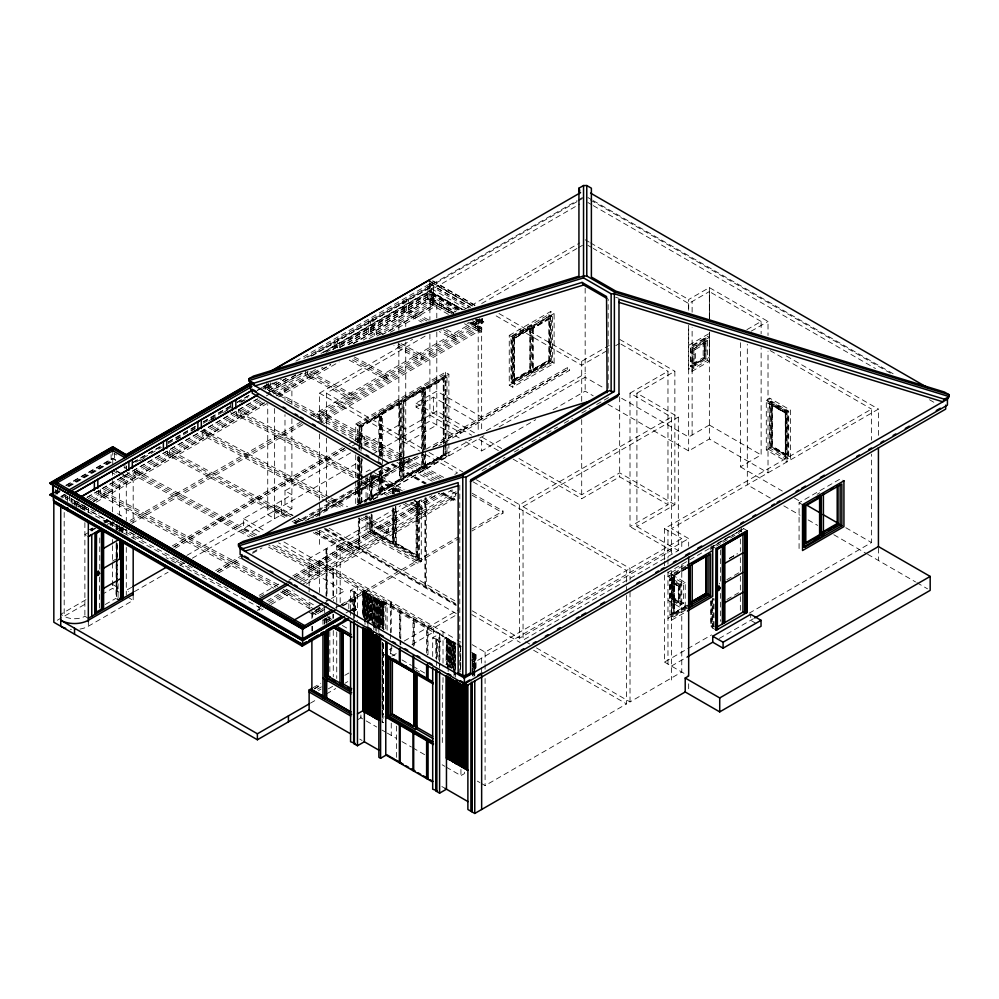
<?xml version="1.0" encoding="UTF-8"?>
<svg xmlns="http://www.w3.org/2000/svg" width="999" height="999" viewBox="0 0 999 999"><rect width="100%" height="100%" fill="white"/><g stroke="black" fill="none" stroke-linecap="round" stroke-linejoin="round"><path stroke-width="0.75" stroke-dasharray="5 3.75" d="M88.337 511.688L88.337 508.703M99.575 576.972L99.575 608.016M99.763 569.23L99.763 534.989M116.146 563.723L116.146 596.44L116.458 582.417M116.458 580.881L116.458 562.462M116.458 560.926L116.458 542.494M116.458 530.219L116.458 524.075L116.384 530.144M116.696 583.628L116.458 596.241M116.696 577.447L116.696 563.548M116.696 562L116.696 543.481M116.696 529.582L116.696 524.95M116.571 583.478L116.571 595.841L117.183 580.132M117.183 578.608L117.183 560.214M117.183 558.678L117.183 543.356M117.183 529.57L117.183 524.975M118.069 597.564L118.069 582.305M118.069 528.871L118.069 525.824M119.38 484.802L119.38 514.672L122.827 516.695L117.457 513.548M119.793 531.393L119.793 525.287M121.054 531.331L121.054 526.723M121.503 532.355L121.503 527.722M122.402 532.579L122.402 527.984M309.128 608.778L309.128 599.637M309.128 592.02L309.128 587.449M309.128 585.926L309.128 558.503L326.036 548.751L327.073 548.938L327.073 596.166M357.592 502.772L357.592 479.782M357.592 478.246L357.592 456.793M357.592 442.994L357.592 424.6L443.556 374.962L447.003 376.96L447.003 445.941M359.141 503.671L359.141 479.145M359.141 477.609L359.141 457.679M359.141 450.025L359.141 445.417M359.141 443.893L359.141 425.499L445.104 375.861L445.104 455.569L364.285 502.235M360.002 505.706L360.002 482.704M360.002 476.573L360.002 458.179M360.002 447.452L360.002 425.986L382.43 413.049L382.43 457.492M360.901 714.947L360.901 717.869L364.86 720.154M361.039 503.234L361.039 477.172M361.014 475.974L361.039 458.778M361.039 451.111L361.014 446.328M361.039 444.98L361.014 426.049L379.695 415.259L380.557 415.759L361.875 426.548L361.014 426.049M380.557 470.354L380.557 492.195L361.875 502.984L361.875 481.143M361.875 479.582L361.875 457.742M361.875 448.389L361.875 426.548M364.348 616.92L364.348 590.384L357.467 594.355L354.37 592.569L355.232 592.07L355.232 613.91M379.695 471.416L379.695 493.331L378.833 492.832L378.833 471.378M378.833 460.651L378.833 413.124L423.688 387.225L424.55 387.724L424.55 453.321M379.695 455.819L379.695 413.623L378.833 413.124M380.132 470.104L380.132 491.945L361.438 502.747L361.438 480.894M380.132 456.068L380.132 415.509M380.557 456.318L380.706 413.686L399.388 402.897L400.262 403.384L400.262 456.431M381.568 468.781L381.568 492.257L382.43 492.757L382.43 469.755M381.568 456.306L381.568 412.55L382.43 413.049M382.292 715.084L382.292 642.669L382.205 721.815M382.292 627.434L382.292 601.535L383.329 600.948L439.91 633.616L439.91 665.596M382.43 463.623L382.43 459.028M387.125 630.219L387.125 604.333M391.258 646.116L391.258 653.733L390.484 654.183L390.484 646.565M391.258 632.404L391.258 601.935M399.375 637.3L399.375 611.4L400.062 611.001L400.062 638.423M400.262 457.992L400.262 479.832L399.388 479.333L399.388 462.175M399.388 460.614L399.388 402.897M400.062 644.517L400.062 639.947M400.749 644.917L400.749 640.347M400.749 638.823L400.749 611.4L400.062 611.8L412.999 619.268L413.686 618.868L413.686 646.291M401.261 458.429L401.261 479.895L402.122 480.394L402.122 460.464M401.261 456.893L401.261 400.174L402.122 400.674L402.122 458.928M403.134 477.172L421.815 466.383L422.677 466.883L403.996 477.672L403.134 477.172L403.134 456.893M403.134 455.332L403.134 400.736L421.815 389.947L422.677 390.447L403.996 401.236L403.134 400.736M403.996 477.672L403.996 457.392M403.996 455.831L403.996 401.236M412.999 645.167L412.999 619.268M414.373 645.167L414.373 619.268L413.686 619.667L426.623 627.135L427.31 626.735L427.31 654.957M421.815 466.383L421.815 389.947M423.551 469.018L445.966 456.068L445.966 376.361L423.551 389.31L422.677 388.811L422.677 468.519L423.551 469.018L423.551 455.219M423.551 449.088L423.551 389.31M378.833 492.832L423.688 466.945L423.688 454.682M423.688 453.146L423.688 387.225M424.55 454.882L424.55 467.445L423.688 466.945M444.105 444.592L444.105 455.519L443.244 455.02L424.55 465.809L425.412 466.308L425.412 450.699M425.412 449.138L425.412 389.86L444.105 379.071L444.105 443.032M426.623 653.034L426.623 627.135M428.009 654.557L428.009 627.135L427.31 627.534L450.749 640.671L450.749 667.057M438.873 660.102L438.873 634.203M443.244 455.02L443.244 448.776M443.244 442.532L443.244 378.571L444.105 379.071M447.003 447.465L447.003 456.668L443.556 454.67L443.556 445.479M443.556 443.943L443.556 374.962M443.668 449.026L443.668 455.269L424.987 466.058L424.987 455.132M443.668 442.782L443.668 378.821M474.762 672.752L474.762 654.133L472.465 655.456M608.154 388.311L608.154 299.138M709.365 332.804L709.365 361.301L692.12 371.253L688.661 369.268L688.661 325.512M688.661 310.239L688.661 299.538L709.365 287.587L768.019 321.453L768.019 335.502M692.12 371.253L692.12 327.497M692.12 312.225L692.12 301.536M709.365 319.068L709.365 291.571L688.661 303.534L593.219 248.426M709.365 318.132L709.365 287.587M714.397 626.997L713.149 626.286L711.213 626.947L711.176 600.886M712.737 628.271L712.662 598.813M713.149 626.286L713.149 598.264M713.149 549.999L713.174 546.903M740.359 531.218L741.57 531.93M740.646 530.469L712.762 546.653L712.662 549.662L712.737 546.59L743.78 528.671M716.158 630.244L711.213 626.947M55.295 491.408L57.967 489.872M65.984 485.239L112.75 458.241L116.458 460.389M55.295 491.808L57.967 490.272M65.984 485.639L112.75 458.641L116.458 460.789M55.382 492.957L59.378 490.646M67.383 486.026L112.75 459.84M56.094 493.331L60.14 490.996M68.232 486.326L112.75 460.626M55.669 494.293L59.678 491.983M69.006 486.588L112.999 461.188M61.488 496.203L64.186 494.642M60.839 496.69L64.81 494.393M295.904 361.163L432.242 282.455L429.932 283.828M61.001 497.19L65.01 494.88M61.838 498.101L66.533 495.392M303.821 358.391L577.06 200.637M578.409 199.862L582.454 197.515M307.48 357.28L577.072 201.623M578.421 200.849L582.467 198.514M65.21 498.139L67.857 496.615M311.076 356.193L429.732 287.687L427.997 286.701M312.1 355.806L432.242 286.476L432.205 282.43L472.627 305.806M451.998 313.611L431.456 302.635L431.456 288.686L433.354 287.587L468.968 308.154M66.046 499.65L70.03 497.352M257.605 390.047L261.651 387.724M262.999 386.938L269.742 383.054M320.954 353.471L579.77 204.058M133.104 462.212L161.451 445.841M168.207 441.945L196.541 425.586M203.297 421.69L230.282 406.106M237.038 402.21L250.524 394.418M257.28 390.522L261.326 388.186M262.675 387.4L269.43 383.504M323.414 352.335L430.032 290.784L462.287 309.403M133.104 462.612L161.451 446.241M168.207 442.345L196.541 425.986M203.297 422.09L231.631 405.719M237.038 402.609L250.524 394.817M264.023 387.025L270.779 383.129M324.762 351.96L430.032 291.184L462.287 309.802M135.814 462.237L161.451 447.44M168.207 443.544L196.541 427.172M203.297 423.276L231.631 406.918M239.735 402.247L247.827 397.565M261.326 389.772L274.825 381.98M326.111 352.372L430.032 292.37L460.926 310.202M139.86 460.701L145.255 457.579M176.299 439.66L181.693 436.551M191.146 431.093L195.192 428.758M208.691 420.966L214.086 417.844M223.539 412.387L231.631 407.717M241.084 402.26L246.478 399.138M265.372 388.236L276.174 382.005M332.854 349.275L430.032 293.169L460.714 310.889M211.288 419.78L216.683 416.67M265.272 388.623L281.456 379.27M332.742 349.662L429.895 293.569L460.427 311.188M267.158 389.323L286.039 378.421M339.972 347.277L433.004 293.569L463.311 309.765M74.525 505.219L74.7 500.636L71.453 498.763L74.525 500.536L74.351 505.044M267.27 389.385L286.214 378.521M340.085 347.34L433.179 293.669L433.179 305.619L384.64 333.641M77.16 501.136L74.463 502.697L74.525 504.72L78.621 506.905A14.623 8.442 0 0 0 83.504 505.419M268.619 390.597L296.928 374.25M348.164 344.667L433.116 295.629L460.551 310.277M73.027 503.596L77.073 501.261M268.731 390.597L297.078 374.238M348.364 344.63L429.895 297.552L455.107 312.113M78.884 502.06L76.186 503.608L76.249 505.644M86.975 497.39L257.28 398.888M266.721 393.431L301.81 373.176M353.109 343.556L434.84 296.541L434.902 298.576L363.211 340.035M74.525 504.72L79.158 502.035M87.25 497.365L257.892 398.851M269.28 392.282L302.385 373.164M353.621 343.581L433.179 297.652L457.842 310.826M75.724 506.018L81.119 502.897M88.387 498.638L260.639 399.263M266.358 395.879L308.154 371.753M78.571 506.368L82.03 504.37M89.947 499.8L261.938 400.499M273.326 393.931L317.994 368.144M369.056 338.661L433.179 301.636L453.721 312.612M80.295 507.367L84.341 505.032M92.432 500.362L262.312 402.272M275.799 394.493L322.989 367.245M376.923 336.101L434.902 302.635L434.902 306.618M81.094 508.491L85.14 506.156M93.232 501.486L264.46 402.622M276.598 395.616L330.532 364.485M381.768 334.902L433.004 305.319L433.004 293.569L429.895 291.77L463.149 309.865M82.617 508.016L85.315 506.456M93.394 501.785L264.635 402.922M276.773 395.916L330.706 364.785M82.992 509.79L87.038 507.455M96.241 502.135L267.707 403.146M278.496 396.915L339.173 361.888M390.409 332.305L436.8 305.519L436.8 317.932M319.493 419.243L319.493 393.169L412.537 339.448M463.786 309.852L579.77 242.894M89.835 529.482L92.457 527.971M104.283 521.141L106.918 519.617M326.398 424.2L326.398 393.169L425.811 335.764M481.655 303.534L577.097 248.426M578.433 247.652L582.467 245.317M92.944 528.234L90.135 529.72M103.721 522.015L107.755 519.68M95.192 528.096L90.934 530.294M104.595 522.664L109.977 519.567M95.529 528.483L84.878 534.59L88.324 536.588M104.683 523.201L110.177 519.992M107.18 524.463L111.189 522.152M109.69 524.25L113.636 521.977M110.29 524.25L113.074 522.739M110.752 524.662L113.436 523.114M110.589 525.087L113.624 523.151M110.677 525.137L114.61 522.864M111.301 525.112L113.986 523.563M130.095 520.429L299.987 422.34M310.776 416.108L478.409 319.318M130.469 522.127L301.398 423.588M313.536 416.583L479.757 320.542M123.801 528.046L121.104 529.595L121.041 527.572M131.893 523.376L303.122 424.513M315.259 417.507L479.757 322.527L479.695 320.504L477.972 319.58L478.034 321.616M477.035 319.505L482.405 322.615L483.791 322.215L481.655 323.451L476.348 320.379M478.196 325.437L317.769 418.119L319.493 419.118L479.757 326.511L478.034 325.599M317.769 422.102L478.034 329.583L479.757 330.569L320.841 422.327M482.067 318.731L481.655 329.42L469.705 322.527M464.547 323.738L479.757 332.517L481.655 331.418L467.057 322.989M112.525 561.063L116.721 558.653M355.719 440.996L355.719 424.038L445.429 372.252L448.876 374.238L448.876 442.045M509.253 335.402L550.661 311.501L554.108 313.486L554.108 363.286L512.699 387.187L509.253 385.202L509.253 335.402L514.435 338.386L552.385 316.471L552.385 362.287L514.435 384.203L510.976 382.217L510.976 336.401L548.926 314.485L552.385 316.471M531.505 325.337L511.675 336.8L511.675 382.605L531.505 371.153L532.367 371.653L532.367 325.836L531.505 325.337L531.505 373.151L530.644 372.652L530.644 326.835L531.505 327.335L551.348 315.884L551.348 361.7L531.505 373.151M355.719 424.038L359.165 426.036L448.876 374.238M554.108 313.486L512.699 337.387L512.699 387.187M514.26 380.119L514.26 338.286L530.644 328.821L529.782 328.334L513.399 337.787L513.399 379.62L514.26 380.119L530.644 370.654L529.782 370.154L513.399 379.62M400.262 403.384L381.568 414.173L380.706 413.686M443.244 378.571L424.55 389.36L425.412 389.86M447.003 376.96L361.039 426.585L357.592 424.6M549.625 318.868L548.763 318.369L532.367 327.834L533.229 328.334L549.625 318.868L549.625 360.701L533.229 370.154L532.367 369.667L548.763 360.202L554.108 363.286M460.951 429.021L460.951 433.004L416.096 407.117L416.096 403.121L436.8 391.171L481.655 417.07M172.265 545.941L342.32 447.764M349.063 443.868L353.109 441.521M354.458 440.746L362.562 436.076L364.285 436.988L364.348 439.023L357.605 442.919M173.988 546.853L344.043 448.676M356.181 441.67L364.285 436.988M416.096 407.117L433.354 397.152L478.196 423.052M173.676 547.19L345.08 448.226M355.869 441.995L362.625 438.099L362.562 436.076M85.951 599.712L60.739 614.273L64.186 616.258A14.623 8.442 0 0 0 84.878 616.271L88.324 618.256M175.399 548.101L345.454 449.925M352.197 446.029L356.243 443.693M57.293 620.242L86.476 603.396M101.711 594.605L112.487 588.386L118.956 592.12M350.624 452.884L284.99 490.771L291.895 494.755L274.638 504.72L293.107 515.384M364.023 445.142L398.851 425.037L405.744 429.021L436.8 411.101L475.062 433.179M291.895 418.668L291.895 508.703L250.487 532.604L243.594 528.621L243.594 518.656L267.744 504.72L289.148 517.082M131.681 587.262L126.286 590.372L128.584 591.695M176.174 561.563L178.871 560.014M186.963 555.344L243.594 522.639L262.425 533.528M105.232 604.507L116.009 598.301M134.365 591.683L168.082 572.215M180.22 565.209L184.266 562.874M192.345 558.204L362.687 459.865M372.053 454.445L429.895 421.054L459.228 437.987M79.97 629.07A19.505 11.264 0 0 0 88.324 626.223L133.179 600.337L133.179 594.355M510.976 382.217L548.926 360.302L548.926 314.485M509.253 385.202L550.661 361.301L550.661 311.501M366.071 471.853L369.518 469.855L404.021 489.772M371.241 476.835L372.103 476.336L393.668 488.786L392.807 489.285L392.807 493.893M294.081 523.376L388.499 468.856L388.499 464.373M295.804 523.376L390.222 468.856L390.222 472.839L311.988 518.006M215.697 570.641L242.67 555.069M301.985 520.816L409.852 458.541M426.036 449.2L567.607 367.47L569.33 368.394L569.393 370.417L438.611 445.929M217.42 571.565L240.347 558.329M305.057 520.966L418.319 455.569M433.154 447.015L569.33 368.394M217.108 571.89L240.035 558.653M307.442 519.73L418.007 455.906M432.842 447.34L567.669 369.493L569.393 370.417M499.001 313.536L581.705 361.301L603.958 348.451M605.269 347.689L609.19 345.429M252.647 552.272L258.042 549.163M218.831 572.814L240.409 560.352M252.547 553.346L261.975 547.902M315.909 516.758L423.776 454.483M606.58 350.924L581.705 365.284L494.33 314.835M615.734 345.629L619.667 343.369M399.388 479.333L380.706 490.122L381.568 490.621L400.262 479.832M357.592 504.308L443.556 454.67M357.055 504.945L445.429 453.921L448.876 455.919L448.876 443.581M446.116 453.921L471.578 439.223M486.326 430.706L585.501 373.451M425.412 466.308L444.105 455.519M369.243 500.374L382.43 492.757M373.127 499.325L447.003 456.668M373.551 499.4L484.34 435.439M499.125 426.898L585.164 377.235L603.983 388.099M394.53 488.286L395.392 487.787L395.392 492.345M465.821 441.795L481.655 450.936L535.739 419.705M553.109 409.677L585.164 391.171L593.219 395.829M326.386 595.766L326.386 548.551L400.724 505.619M454.795 474.4L457.505 472.839L425.349 454.283M336.738 602.422L336.738 546.553L416.396 500.561M319.48 592.482L319.48 560.501L340.184 548.538L340.184 604.407M419.543 500.736L419.543 558.503L416.096 560.489L416.096 502.722L421.278 499.737L421.278 561.488L417.819 563.486L366.071 533.603L372.103 530.119L393.668 542.569L392.807 543.056L392.807 507.717M704.195 338.386L690.384 346.353L690.384 366.271L693.843 368.269L707.642 360.302L707.642 340.384L704.195 338.386L704.195 358.304L690.384 366.271M259.141 595.342L280.707 582.892M292.844 575.886L431.73 495.704M259.515 597.04L264.922 593.918M294.568 576.798L439.011 493.406M288.861 580.244L292.907 577.909M294.255 577.135L439.885 493.056M692.12 435.002L692.12 347.352L709.365 337.387L705.918 335.402L705.918 359.303L705.918 343.369L703.159 341.77L692.806 347.752L692.806 363.686L695.566 365.284L695.566 349.338L688.661 345.354L709.365 333.404L709.365 357.305L688.661 369.268M295.554 578.296L446.99 490.871M482.055 470.629L490.147 465.959M495.541 462.837L504.97 457.392M514.41 451.948L522.502 447.277M531.943 441.82L540.034 437.15M546.778 433.266L557.554 427.035M564.298 423.139L572.39 418.469M581.83 413.024L589.922 408.354M596.665 404.458L608.791 397.452M707.642 340.384L693.843 348.351L693.843 368.269M296.903 579.507L452.097 489.897L456.131 492.032M695.566 349.338L705.918 343.369M299.912 579.757L309.128 574.437L310.851 575.436L310.851 571.453M272.652 545.354L317.769 569.455L319.493 568.456L274.375 544.355M316.72 530.544L352.272 549.537L353.996 548.538L353.996 552.522L352.272 553.521L312.612 532.342M363.524 517.195L386.775 529.62L388.499 528.621L388.499 532.604L386.775 533.603L358.054 518.256M403.496 504.183L421.278 513.686L423.002 512.687L423.002 508.703L421.278 509.69L408.966 503.121M266.833 600.923L288.424 588.461M300.574 581.443L455.781 491.845M358.316 549.038L359.69 548.239L425.586 586.288L424.887 586.688L424.887 497.964M260.839 606.306L259.116 607.305L166.134 557.642M280.532 591.895L283.266 593.356L284.99 592.357L314.635 609.477M268.544 547.14L317.769 573.438L319.493 572.439L268.906 545.417M630.007 393.169L667.969 371.253L667.969 504.72L630.007 526.623L630.007 393.169L671.415 417.07L671.415 556.106M268.556 601.922L290.147 589.46M303.646 581.668L457.505 492.844M261.438 608.029L257.38 610.364L257.38 606.381L259.116 607.38L259.116 611.363L263.162 609.028M269.53 603.359L292.47 590.109M301.923 584.652L455.781 495.829L455.781 489.772M329.483 570.254L332.929 568.269L332.929 598.726M271.253 604.345L294.205 591.108M306.343 584.09L456.156 497.602M636.912 393.169L674.862 371.253L674.862 504.72L636.912 526.635L636.912 393.169L678.321 417.07L678.321 550.536L523.051 640.172L523.051 506.705L678.321 417.07M746.89 329.67L761.126 321.453L761.126 333.866M330.169 570.654L333.616 568.656L333.616 600.649M692.806 363.686L703.159 357.704L709.365 361.301M751.198 331.168L768.019 321.453M394.53 544.055L393.668 544.555L393.668 508.066M396.266 543.056L395.392 543.556L416.958 556.006L417.819 555.506L396.266 543.056L396.253 507.717M327.073 600.736L326.036 600.536M326.161 601.56L330.107 599.288M331.418 598.526L344.58 590.933L309.128 570.454L309.128 574.437M319.605 607.829L311.888 612.287L318.107 615.884M320.105 607.941L312.575 612.287L312.575 618.506M350.537 609.802L350.574 590.372L357.455 586.401L357.467 620.891M326.76 606.093L316.034 612.287L316.034 610.302M350.574 590.372L355.232 592.07M324.5 609.39L319.48 612.287L319.48 607.717M335.676 607.692L339.972 605.219M341.084 604.582L458.491 536.788M471.99 528.995L503.034 511.076L503.034 513.074L471.99 530.993M338.873 606.655L355.007 597.34L356.381 598.139L354.657 596.74L354.657 614.672M364.672 621.653L364.435 592.02L364.086 617.057M348.813 608.803L348.813 601.336L352.26 599.338L353.983 600.337L353.983 611.925M342.432 605.794L458.491 538.786M342.932 605.906L356.381 598.139M366.133 619.392L365.896 592.869L365.547 621.003M353.983 600.337L350.537 602.335L348.813 601.336M476.373 479.757L519.605 504.72L671.415 417.07M367.595 618.693L367.357 593.718L367.008 618.743M322.952 620.267L326.398 618.269M369.056 621.091L368.818 594.555L368.469 621.141M370.517 620.379L370.279 595.404L369.93 620.429M371.978 621.216L371.74 596.241L371.391 621.278M346.016 612.899L350 610.601M351.336 609.84L353.983 608.304L356.381 609.29L355.007 608.503L350.661 611.013M373.439 626.723L373.201 597.09L372.852 623.676M373.102 597.427L373.788 597.027L373.788 623.413M374.9 627.559L374.662 597.926L374.313 626.073M374.563 598.276L375.249 597.877L375.249 624.263M353.696 610.851L356.381 609.29M353.696 611.251L356.381 609.69M376.361 623.751L376.123 598.776L375.774 623.813M376.024 599.113L376.71 598.713L376.71 625.099M377.822 626.148L377.585 599.625L377.235 626.211M377.485 599.962L378.171 599.562L378.171 625.948M379.283 628.546L379.046 600.461L378.696 628.596M378.946 600.799L379.632 600.399L379.632 626.798M380.594 627.197L380.507 601.311L380.157 626.336M380.407 601.648L381.094 601.248L381.094 627.634M382.205 628.683L381.968 602.147L381.618 627.185M381.868 602.484L382.555 602.097L382.555 628.483M378.858 626.198L378.858 605.906L384.041 602.921L384.041 629.457M385.764 628.895L385.764 603.92L380.594 606.905L378.858 605.906M455.532 603.571L426.273 586.688L425.586 587.087L425.586 497.564M425.586 587.874L426.273 587.487M513.149 459.165L581.705 498.738L619.667 476.823L667.969 504.72M709.365 425.037L688.661 436.988L620.104 397.415M766.295 400.137L787 412.088L787 461.888L766.295 449.937L766.295 400.137L769.742 398.151L790.446 410.102L790.446 459.902L769.742 447.952L769.742 398.151M766.295 449.937L771.465 446.953L788.723 456.905L788.723 411.101L771.465 401.136L768.019 403.121L785.276 413.087L790.446 410.102M608.016 404.37L688.661 450.936L709.365 438.986L768.019 472.839L768.019 351.111M772.502 404.52L771.64 405.02L785.439 412.987L785.439 454.82L771.64 446.853L772.502 446.353L786.3 454.32L786.3 412.487L772.502 404.52L772.502 446.353M313.012 687.737L320.779 683.254M314.46 688.486L320.891 684.777M314.335 688.96L321.366 684.902M317.37 689.198L321.403 686.875M382.292 653.334L383.329 652.734M318.544 690.521L321.054 689.073M344.83 675.336L348.888 673.001M389.385 649.612L392.095 648.051M404.245 641.033L458.254 609.865M328.259 688.885L333.279 685.988M283.966 541.97L433.354 628.221L456.156 615.047M310.427 703.171L316.933 699.412M326.386 693.955L335.739 688.561M345.105 683.154L347.777 681.605M391.895 656.131L397.252 653.046M411.95 644.555L433.354 632.205L278.584 542.844M432.692 656.505L432.692 637.787L439.91 633.616M432.692 637.787L437.35 639.472L437.35 659.765M436.488 658.703L436.488 639.972L437.35 639.472M740.421 342.719L740.421 466.87L761.126 454.92L761.126 347.839M446.016 638.336L446.703 637.936L446.703 664.323M447.827 668.468L447.577 638.836L447.24 668.531M447.477 639.173L448.164 638.773L448.164 665.172M449.288 666.208L449.038 639.685L448.701 666.271M448.938 640.022L449.625 639.622L449.625 667.557M451.086 668.406L451.086 640.471L450.399 640.859L452.21 641.508L452.21 667.894M452.547 667.694L452.547 641.308L451.86 641.708L453.671 642.357L453.671 668.743M454.021 670.092L454.021 642.157L453.321 642.557L455.132 643.194L455.132 674.238M454.782 674.437L454.782 643.393L455.482 642.994L455.482 670.941M785.439 454.82L786.3 454.32M459.165 645.928L460.726 646.428L460.726 671.266M664.51 559.652L664.51 528.621L871.528 409.103L871.528 440.134M878.421 435.352L878.421 409.103L671.415 528.621L688.673 538.586L688.673 546.303M472.764 673.551L472.527 653.234L472.177 673.613M357.455 719.867L360.901 717.869L360.901 714.797M473.114 670.254L473.114 653.184L472.427 653.583L474.225 654.22L474.225 674.4M474.575 669.542L474.575 654.02L473.888 654.42L476.036 654.869L476.036 668.831M472.152 644.655L485.089 652.135L681.768 538.586L681.768 549.275M471.84 659.39L472.527 659.79L471.665 660.289L474.762 662.075L688.673 538.586M472.315 610.876L519.605 638.174L671.415 550.536L630.007 526.623M382.555 642.444L382.555 721.615L381.868 722.015L383.429 722.514M712.262 549.45L712.262 546.353L730.544 535.801M738.386 531.281L740.871 529.657L740.858 532.679M709.278 548.588L667.881 572.489L685.214 582.405L685.214 606.306L671.415 598.339M716.608 545.929L720.441 543.718M723.001 542.232L739.722 532.579M685.376 610.202L673.401 617.107L669.954 615.122L669.954 573.289L685.926 564.073M686.076 565.971L667.969 576.423L681.768 584.403M685.651 567.207L672.539 574.787L672.539 616.608L686.962 608.291M669.954 573.289L673.401 575.274L686.713 567.594M799.075 548.538L799.075 502.722L840.471 478.821L843.93 480.819M686.937 567.757L674 575.224L674 613.074L686.937 605.606M687.112 567.857L674.175 575.324L674.175 613.174L687.112 605.706M686.251 606.705L674.612 613.423L673.751 612.924L673.751 575.087L674.612 575.574L686.251 568.856M669.692 579.42L673.139 577.422L683.491 583.404L683.491 603.321L680.044 605.307L669.692 599.338L669.692 579.42L680.044 585.389L685.214 582.405M817.107 494.305L819.767 492.769M678.321 586.388L679.183 585.889L679.095 601.873L678.321 602.322L678.321 586.388L671.415 582.405L672.277 581.905L672.19 597.889L679.095 601.873L672.277 597.839M729.432 558.366L737.15 553.908M729.52 558.329L737.324 553.821M683.491 603.321L673.139 597.34L667.969 600.337L681.768 608.304M726.86 579.695L741.008 571.528M669.954 615.122L687.25 605.132M686.763 607.404L667.881 618.306L671.415 620.254L686.076 611.788M726.91 599.525L738.623 592.757M446.203 767.12L460.939 775.636L464.398 773.638L464.398 770.541M664.51 575.174L664.51 662.087L711.563 634.914M749.2 613.186L871.528 542.569L871.528 454.108M671.415 666.071L687.412 656.83M719.28 638.436L753.371 618.743M481.218 783.353L485.089 785.589L626.56 703.92L626.56 592.37M536.426 647.889L630.019 701.922L681.768 672.04L681.768 564.547M615.734 297.315L618.706 298.226M319.493 411.076L402.847 455.594M408.304 458.516L443.831 477.485M319.493 413.062L404.495 458.466M405.869 459.203L441.521 478.246M74.463 500.699L85.539 506.618M90.872 509.465L99.301 513.961M143.019 539.31L74.463 502.697L141.883 538.786M434.84 296.541L433.116 295.629L433.179 297.652M475.649 320.342L479.757 322.527M431.456 298.651L456.106 311.825M472.552 320.604L478.034 323.526L478.034 331.518M471.54 322.128L479.757 326.511M468.444 322.39L478.034 327.51M428.733 320.017L410.926 310.502L410.926 314.485L423.251 321.066M446.541 329.533L457.505 335.377L457.505 339.36L441.058 330.582M427.01 321.004L409.203 311.501L409.203 315.484L421.528 322.065M443.444 329.795L455.781 336.376L455.781 340.359L439.335 331.581M383.266 334.078L376.423 330.419L376.423 334.403M401.086 343.594L423.002 355.307L423.002 359.29L395.604 344.655M380.182 334.34L374.7 331.418L374.7 335.402M397.989 343.856L421.278 356.293L421.278 360.277L393.881 345.642M354.245 356.93L388.499 375.224L388.499 379.208L350.137 358.716M353.896 358.653L386.775 376.211L386.775 380.194L348.414 359.715M310.152 371.728L353.996 395.142L353.996 399.125L307.417 374.238L307.417 371.591M398.701 457.38L272.914 390.184L272.914 394.168M404.17 460.289L439.722 479.283M399.712 459.827L271.191 391.171L271.191 395.154M401.086 460.564L436.638 479.545M286.588 401.461L394.605 459.165M400.075 462.087L434.253 480.344M320.417 421.453L324.513 423.638M334.091 428.758L391.508 459.428M396.978 462.35L432.53 481.343M450.312 490.834L455.781 493.756M364.21 477.297L238.411 410.102L238.411 414.086L361.476 479.82M365.572 478.022L394.28 493.356M410.689 502.122L423.002 508.703M359.74 476.823L236.688 411.089L236.688 415.072L355.644 478.621M365.209 479.745L391.196 493.631M362.837 480.544L388.811 494.43M405.219 503.184L423.002 512.687M361.114 481.543L387.088 495.417M329.707 497.215L203.908 430.02L203.908 434.003L322.864 497.539M331.069 497.939L347.477 506.705M365.247 516.208L388.499 528.621M325.237 496.753L202.185 431.019L202.185 435.002L323.876 499.999M330.706 499.675L345.754 507.704M328.334 500.462L343.381 508.503M361.151 517.994L388.499 532.604M325.237 500.736L340.284 508.766M292.47 515.671L169.405 449.937L169.405 453.921L288.361 517.47M297.939 518.593L302.035 520.779M319.817 530.282L353.996 548.538M290.746 516.67L167.682 450.936L167.682 454.92L286.638 518.456M296.216 519.592L300.312 521.778M293.831 520.392L296.566 521.853M315.709 532.067L353.996 552.522M292.108 521.378L296.216 523.576M256.593 534.865L134.902 469.855L134.902 473.838L252.497 536.65M254.87 535.851L133.179 470.854L133.179 474.837L249.4 536.925M278.159 584.727L100.4 489.772L100.4 493.756L275.424 587.25M277.797 586.45L98.676 490.771L98.676 494.755L273.689 588.249M282.255 590.896L284.99 592.357M79.995 507.642L192.108 567.532M115.896 528.883L228.022 588.773M587.862 197.527L591.92 199.862M593.269 200.649L894.717 374.675M590.559 200.075L890.346 373.151M587.862 202.497L591.908 204.845M593.256 205.619L875.486 368.556M929.495 399.75L936.25 403.646M761.126 321.453L709.365 291.571L709.365 317.957M585.164 239.785L589.185 242.108M590.534 242.894L688.661 299.538M786.513 356.044L878.421 409.103M587.849 245.317L591.883 247.652M770.154 350.574L871.528 409.103M619.667 339.385L674.862 371.253M621.003 344.143L667.969 371.253M768.019 448.938L785.276 458.903L785.276 413.087M709.365 425.037L761.126 454.92M432.717 280.781L475.724 305.607M432.717 281.181L475.724 306.006M428.309 280.22L473.014 306.031M431.231 282.38L472.365 306.131M429.732 283.704L470.541 307.267M431.456 288.686L465.746 308.491M740.421 466.87L782.317 491.058M794.48 498.089L801.235 501.985M845.841 527.734L871.528 542.569M799.075 502.722L802.522 504.72M479.757 319.493L483.791 321.815M479.757 319.892L483.791 322.215M475.399 319.355L482.067 323.214M472.365 322.065L481.655 327.435L479.757 328.534L468.593 322.09M452.709 312.237L430.032 299.151L430.032 281.219M470.054 322.252L482.067 329.183M429.895 299.55L453.783 313.336M427.997 298.651L453.771 313.524M429.895 301.536L451.136 313.798M770.291 498.064L747.314 484.802L747.314 344.33M783.815 505.869L800.037 515.234M808.141 519.917L817.607 525.374M833.828 534.74L866.258 553.471M867.619 554.245L915.584 581.942M916.907 582.717L927.522 588.836M429.895 303.534L433.004 305.319M448.376 314.398L427.997 302.635L427.997 284.041M743.518 528.508L747.202 530.644M674.862 504.72L619.667 472.839L581.705 494.755L516.333 457.018M712.462 546.441L716.158 548.576M664.51 528.621L681.768 538.586M501.66 448.539L481.655 436.988L481.655 450.936M636.912 526.635L678.321 550.536M416.096 403.121L471.603 435.177M498.364 450.624L478.196 438.986L478.196 434.328M755.856 623.289L750.686 620.304L750.686 614.323M672.19 581.955L679.183 585.889M326.398 393.169L423.676 449.325M429.083 452.447L462.862 471.953M523.051 506.705L630.019 568.456L630.019 580.144M319.493 393.169L419.98 451.186M473.064 481.83L626.56 570.454L626.56 585.064M472.227 493.294L503.034 511.076M472.227 495.292L503.034 513.074M326.398 419.068L327.772 419.855M392.632 463.736L426.273 483.154M443.556 493.144L455.532 500.049M391.945 464.135L425.586 483.553M442.232 493.169L456.168 501.211M391.271 464.547L424.887 483.953M441.546 493.568L456.168 502.01M387.537 467.307L390.222 468.856M385.814 467.307L388.499 468.856M383.529 468.981L390.222 472.839M402.435 490.846L371.241 472.839L371.241 500.212M373.014 474.862L400.249 490.584M372.152 475.362L399.25 491.008M399.875 491.858L395.829 489.522L395.829 492.607M414.697 500.424L417.395 501.973L417.395 555.756L395.829 543.306L395.829 506.431M395.479 489.722L399.525 492.057M414.348 500.624L417.045 502.172L417.045 555.956L395.479 543.506M399.438 492.107L395.392 489.772L396.253 489.285L396.253 492.357M414.26 500.674L416.958 502.222L416.958 556.006M397.315 491.883L367.794 474.837L367.794 500.686M380.557 492.195L379.695 491.708L361.014 502.497L361.875 502.984M664.51 662.087L687.337 675.262M230.644 412.587L232.38 413.586M371.328 530.569L392.894 543.019L392.894 507.667M419.543 558.503L371.241 530.619L371.241 513.886M421.278 561.488L369.518 531.605L369.518 514.622M416.096 560.489L367.794 532.604L367.794 515.884M329.096 528.184L456.106 601.51M525.736 641.72L529.745 644.03M291.895 508.703L284.99 504.72L284.99 414.685M325.537 528.521L359.003 547.852L358.316 548.239L358.316 518.668M324.2 528.546L456.168 604.745M324.85 529.72L456.168 605.544M471.728 614.522L520.192 642.507M533.653 650.274L626.56 703.92M298.389 518.431L302.347 520.716M294.43 520.129L297.065 521.653M315.534 532.317L457.505 614.273M274.638 510.689L281.543 514.672L281.543 500.736M336.738 546.553L340.184 548.538M326.386 548.551L327.073 548.938M319.48 560.501L455.819 639.21M457.105 639.947L460.939 642.17M243.594 518.656L265.122 531.093M309.128 558.503L455.906 643.244M457.255 644.03L461.301 646.353M471.653 652.335L476.036 654.869M446.366 638.136L446.016 664.722M382.292 601.535L399.375 611.4M454.782 643.393L456.006 644.093M385.764 603.92L363.311 590.983L363.311 617.37M114.123 453.471L116.708 454.97M436.488 639.972L439.585 641.77L446.466 637.799L446.366 664.522M123.888 467.07L126.361 468.494L126.361 465.509M127.148 472.352L128.871 473.339M116.583 470.829L121.603 473.738M122.865 474.463L126.623 476.635L126.623 473.563M116.359 471.103L121.541 474.088M122.827 474.837L133.179 480.819L133.179 522.652M112.825 470.654L116.846 472.977M122.215 476.073L124.9 477.622L124.9 474.562M112.487 472.852L114.997 474.3M120.005 477.197L126.286 480.819L126.286 521.091M286.338 589.16L317.332 607.055M318.681 607.829L324.076 610.938M283.266 589.373L312.912 606.493M318.306 609.602L322.352 611.937M315.984 610.264L321.378 613.374M327.547 616.945L332.929 620.054M342.32 625.474L348.963 629.308M390.572 653.334L397.202 657.167M402.01 659.939L411.413 665.371M412.762 666.146L427.722 674.787M283.266 593.356L312.912 610.476M314.26 611.251L319.917 614.535M330.819 620.829L328.122 619.268L324.675 621.266L327.372 622.827M415.584 669.767L419.53 672.052M311.638 611.75L318.032 615.434M324.275 619.043L328.746 621.828M309.128 612.287L315.409 615.921M89.873 529.507L92.333 530.931M477.335 781.106L479.92 782.604M366.183 720.916L376.735 727.022M382.018 730.069L385.976 732.354M387.3 733.116L396.615 738.498M401.985 741.595L411.363 747.002M412.699 747.776L424.762 754.745M442.182 764.797L444.867 766.345M112.487 584.403L118.756 588.024M127.435 597.015L133.179 600.337M359.752 739.123L362.05 740.446M441.87 786.525L445.317 788.523M429.732 283.866L470.154 307.242M712.637 546.578L712.762 549.725M714.048 626.573L714.048 598.626M567.607 367.47L567.669 369.493M119.318 526.648L119.38 528.683M116.558 524.775L116.558 529.408M116.571 543.306L116.571 561.85M116.571 563.399L116.571 581.93M878.421 548.101L878.421 560.489M787.175 457.804L787.175 411.988L769.917 402.035L769.917 447.852M771.465 401.136L771.465 446.953M741.558 528.284L741.558 531.356M740.346 538.973L740.346 551.423M740.346 557.654L740.346 574.775M740.346 576.336L740.346 595.017M740.346 596.565L740.346 610.576M720.441 549.925L720.441 584.078M720.441 593.381L720.441 621.328M719.467 583.191L719.467 583.916M712.262 598.863L712.262 626.66M711.276 545.766L711.276 548.838M711.276 600.936L711.276 626.985M710.813 547.027L710.813 550.112M710.813 600.948L710.813 627.147M709.365 331.918L709.365 438.986M703.159 341.77L703.159 357.704M688.661 303.534L688.661 311.288M688.661 325.249L688.661 450.936M688.673 683.778L688.673 689.972M680.044 585.389L680.044 605.307M674.612 575.574L674.612 613.423M673.401 575.274L673.401 617.107M673.139 577.422L673.139 597.34M671.678 574.288L671.678 616.121M671.415 571.378L671.415 680.007M671.328 574.487L671.328 620.304M667.969 530.606L667.969 558.104M667.969 559.627L667.969 564.21M667.969 571.84L667.969 664.073M664.51 561.213L664.51 565.859M630.019 591.92L630.019 701.922M626.56 586.525L626.56 590.909M619.667 396.803L619.667 476.823M585.164 288.174L585.164 391.171M581.705 361.301L581.705 402.522M581.705 419.592L581.705 498.738M533.229 328.334L533.229 370.154M529.782 328.334L529.782 370.154M519.605 504.72L519.605 638.174M514.435 338.386L514.435 384.203M485.089 652.135L485.089 662.986M485.089 664.547L485.089 669.205M485.089 678.508L485.089 785.589M482.405 318.431L482.405 322.615M481.655 318.743L481.655 432.392M481.643 658.104L481.643 665.908M481.643 667.469L481.643 672.152M479.757 318.381L479.757 332.517M478.196 319.468L478.196 433.191M476.311 319.068L476.311 326.536M475.686 655.069L475.686 672.14M475.449 654.919L475.449 672.002M475.099 655.119L475.099 672.202M474.762 662.075L474.762 669.879M474.762 671.44L474.762 676.123M474.575 671.103L474.575 675.749M473.988 654.083L473.988 674.263M473.638 654.283L473.638 674.462M473.114 671.803L473.114 676.46M472.527 653.234L472.527 676.96M460.939 769.43L460.939 775.636M460.626 646.765L460.626 671.603M460.389 646.628L460.389 671.465M459.79 485.189L459.79 672.252M455.482 672.489L455.482 677.147M454.882 643.056L454.882 674.1M454.545 643.256L454.545 672.752M454.021 671.64L454.021 676.298M453.421 642.207L453.321 672.04M453.084 642.407L453.084 668.793M451.96 641.37L451.86 668.094M451.623 641.57L451.623 667.956M450.499 640.521L450.399 667.257M450.162 640.721L450.162 667.107M449.038 639.685L448.938 666.408M448.164 666.72L448.164 671.378M447.577 638.836L447.477 668.668M445.429 372.252L445.429 443.131M445.429 444.68L445.429 453.921M443.019 631.818L443.019 666.857M443.019 677.522L443.019 683.616L442.32 683.216L442.32 744.967M439.56 633.816L439.585 662.05M439.56 663.461L439.585 668.294M436.8 331.905L436.8 425.037L405.744 442.969L405.744 342.07M436.65 639.073L436.65 659.365M436.65 660.926L436.65 665.609M435.789 639.572L435.789 658.304M433.354 287.587L433.354 299.55M433.354 397.152L433.354 413.087M433.354 628.221L433.354 638.174M429.895 281.618L429.895 320.167M429.895 334.128L429.895 421.054M426.273 497.964L426.273 586.688M424.987 389.61L424.987 448.901M418.681 501.236L418.681 559.003L370.379 531.106L370.379 514.385M417.819 501.723L417.819 563.486M405.744 326.548L405.744 323.451L398.851 319.468L398.851 330.332M403.559 458.703L403.559 400.986L422.252 390.197L422.252 466.633L403.559 477.422L403.559 460.264M398.851 342.744L398.851 438.986M396.591 726.098L396.591 757.879M395.479 506.63L395.392 545.554L394.53 546.053L394.53 507.579M394.53 493.893L394.53 486.288L393.668 486.788L393.668 493.394M393.244 493.643L393.244 489.035L371.678 476.585L371.678 499.625M393.244 509.003L393.244 542.819L371.678 530.369L371.678 514.997M392.894 489.235L392.894 493.843M391.258 723.139L391.258 735.401M390.484 602.385L390.484 632.854M390.484 634.377L390.484 638.948M386.775 529.62L386.775 533.603M383.666 629.52L383.429 602.996L383.079 628.034M383.329 600.948L383.429 629.382M383.329 643.593L383.329 714.485M383.079 643.556L383.079 722.714M381.968 602.147L381.868 627.322M381.131 456.056L381.131 413.936L399.825 403.134L399.825 479.582L381.131 490.372L381.131 470.092M380.507 601.311L380.407 626.485M379.046 600.461L378.946 628.746M378.858 627.759L378.858 632.442M377.585 599.625L377.485 626.348M376.71 626.66L376.71 631.318M376.123 598.776L376.024 627.06M375.249 625.811L375.249 630.469M374.662 597.926L374.662 627.422M373.788 624.974L373.788 629.62M373.201 597.09L373.102 623.813M372.327 622.577L372.327 596.191L371.64 596.59L371.64 621.415M372.103 476.336L372.103 499.388M372.103 514.747L372.103 530.119M371.74 596.241L371.74 622.627M370.866 620.179L370.866 595.342L370.179 595.741L370.179 620.579M370.379 473.339L370.379 500.711M370.279 595.404L370.279 620.242M369.518 476.885L369.518 501.211M369.405 620.891L369.405 594.492L368.718 594.892L368.718 621.278M368.818 594.555L368.818 620.941M367.944 620.042L367.944 593.656L367.257 594.055L367.257 618.893M367.944 621.59L367.944 626.248M367.357 593.718L367.357 623.201M366.483 619.193L366.483 592.807L365.796 593.206L365.796 621.153M366.071 474.937L366.071 502.722M366.071 515.072L366.071 533.603M365.896 592.869L365.896 619.255M365.022 618.356L365.022 591.97L364.335 592.37L364.335 617.207M365.022 619.904L365.022 624.562M364.435 592.02L364.435 616.858M363.561 617.507L363.561 591.121L362.862 591.52L362.862 616.358M363.211 616.158L362.974 591.183L362.974 617.569M361.438 426.298L361.438 448.139M361.438 459.053L361.438 479.345M359.69 457.967L359.69 479.757M359.69 481.318L359.69 503.109M359.69 518.668L359.69 548.239M359.165 426.036L359.165 442.982M359.165 444.53L359.165 449.15M359.165 456.855L359.165 476.885M359.165 478.421L359.165 503.084M359.003 456.805L359.003 480.157M359.003 481.718L359.003 503.508M359.003 517.507L359.003 548.638M358.316 456.406L358.316 481.318M358.316 482.867L358.316 503.109M355.719 454.857L355.719 479.52M355.719 481.056L355.719 504.17M355.007 597.34L355.007 608.503M354.545 591.67L354.545 611.962M354.545 613.523L354.545 618.194M353.671 592.17L353.671 612.449M353.671 614.01L353.671 618.693M352.272 549.537L352.272 553.521M352.26 599.338L352.26 610.926M350.574 610.664L350.574 615.347M339.335 347.352L339.335 339.885L337.612 338.886L337.612 347.852M336.738 603.97L336.738 608.628M336.738 631.905L336.738 678.458M335.876 347.852L335.876 341.87L334.153 340.871L334.153 349.837M333.616 614.36L333.616 617.407M333.279 615.109L333.279 618.194M333.279 630.519L333.279 676.748M332.929 613.96L332.929 618.531M329.832 616.196L329.832 620.816M329.832 631.605L329.832 674.75M328.109 616.196L328.109 622.414M326.723 549.138L326.723 596.366M326.398 425.761L326.398 430.407M326.398 438.174L326.398 495.591M326.398 497.14L326.398 512.662M326.398 617.819L326.386 623.451M326.223 620.367L326.223 623.463M326.036 548.751L326.036 595.966M326.036 618.106L326.036 622.764M324.663 607.991L324.663 612.649M324.663 618.868L324.663 625.074M324.325 619.467L324.325 624.125M322.952 619.805L322.952 624.4M319.493 434.003L319.493 500.924M319.493 502.485L319.493 516.495M319.493 530.619L319.493 544.555M317.769 569.455L317.769 573.438M312.575 626.273L312.575 630.931M311.888 613.848L311.888 618.506M311.888 626.273L311.888 630.931M291.895 404.707L291.895 389.185L284.99 385.202L284.99 400.724M274.638 408.454L274.638 518.656L267.744 514.672L267.744 404.47M270.329 382.704L270.329 391.67M268.606 383.204L268.606 390.671M266.883 381.718L266.883 389.185M265.147 385.202L265.147 389.685M230.644 402.135L230.644 408.104M133.179 535.039L133.179 538.136M126.623 465.909L126.623 472.028M126.286 528.846L126.286 535.039M126.286 547.44L126.286 594.855M124.9 465.372L124.9 468.431M120.704 527.46L120.704 530.581M119.38 525.462L119.38 530.082M117.108 524.875L117.108 529.495M117.108 543.269L117.108 595.404M116.384 543.943L116.384 557.792M116.384 563.911L116.384 577.747M116.384 583.878L116.384 596.178M116.146 524.8L116.146 529.495M116.146 543.481L116.146 557.517M114.548 453.184L114.548 460.427M112.75 450.174L112.75 465.109M112.487 470.417L112.487 479.045M112.487 480.594L112.487 512.325M112.487 521.64L112.487 527.072M112.487 539.472L112.487 544.118M112.487 545.666L112.487 588.386M111.101 454.632L111.101 463.324M88.324 508.204L88.324 512.687M88.337 620.254L88.337 626.223M84.878 506.206L84.878 510.689M84.878 522.639L84.878 616.271M76.249 503.721L76.249 507.704M72.802 499.737L72.802 504.22M71.241 498.464L71.241 503.009M71.079 498.439L71.079 501.735M69.343 495.754L69.343 502.035M67.62 496.565L67.62 501.498M65.897 494.667L65.897 499.013M64.186 512.462L64.186 616.258M57.268 489.148L57.268 494.942M55.544 489.473L55.544 493.044M71.478 629.382A19.505 11.264 0 0 1 70.28 629.245M87.437 507.192A19.505 11.264 0 0 1 82.28 509.078M122.827 527.46L122.827 533.641L122.827 527.46M550.486 315.384L512.537 337.287L512.537 383.104L550.486 361.201L550.486 315.384M530.219 328.584L513.823 338.037L513.823 379.87L530.219 370.404L530.219 328.584M549.188 318.619L532.804 328.084L532.804 369.917L549.188 360.452L549.188 318.619M704.882 338.786L691.083 346.753L691.083 366.67L704.882 358.703L704.882 338.786M704.532 342.57L694.18 348.551L694.18 364.485L704.532 358.504L704.532 342.57M352.272 396.141L305.694 371.253L305.694 375.237L352.272 400.124L352.272 396.141M788.036 411.488L770.778 401.536L770.778 447.352L788.036 457.305L788.036 411.488M785.876 412.737L772.077 404.77L772.077 446.603L785.876 454.57L785.876 412.737M785.701 412.837L771.902 404.87L771.902 446.703L785.701 454.67L785.701 412.837M408.341 300.037L406.605 299.051L406.605 311.001L408.341 312L408.341 300.037M404.882 302.035L403.159 301.036L403.159 312.987L404.882 313.986L404.882 302.035M373.838 319.967L372.103 318.968L372.103 330.919L373.838 331.918L373.838 319.967M370.379 321.953L368.656 320.954L368.656 332.904L370.379 333.903L370.379 321.953M680.906 584.89L670.554 578.921L670.554 598.838L680.906 604.82L680.906 584.89M678.746 586.138L671.852 582.155L671.852 598.089L678.746 602.072L678.746 586.138"/><path stroke-width="1.5" d="M95.255 532.617L95.23 614.273L95.479 532.804L100.862 529.695M95.517 614.035L95.954 533.204L101.336 530.094M95.954 613.498L96.191 533.404L102.735 529.62M96.266 613.299L96.191 533.404M96.516 533.641L96.191 613.236M101.511 609.128L101.486 529.757M96.953 611.763L101.823 608.94L101.823 529.557M103.272 608.116L103.247 530.294M101.823 608.94L103.596 607.916L103.596 531.593M119.818 559.103L119.793 540.559M121.179 598.925L121.054 540.546M122.827 598.339L122.827 541.321L122.827 598.339L121.503 598.751L121.503 541.62M122.44 598.501L122.402 541.77M53.821 499.662L53.834 622.24L257.392 739.772L257.392 733.79L309.128 703.92L309.128 689.972L311.713 688.486M350.886 734.003L309.128 709.902L309.128 703.92M322.952 697.951L322.952 633.603M326.398 679.57L326.398 697.951L350.699 711.987M326.573 679.47L326.573 697.851L350.874 711.887M354.37 622.215L354.37 743.955L357.467 745.741L364.348 741.782L364.348 710.564M387.125 642.407L387.125 717.869L388.161 717.27L432.505 742.881M384.702 654.732L399.363 663.199L399.363 649.487M413.686 670.666L412.999 671.066L400.062 663.586L400.062 648.363M412.999 671.066L412.999 655.831M427.31 678.533L426.623 678.933L413.686 671.465L413.686 656.231M426.623 678.933L426.623 665.222M433.354 682.816L427.31 679.332L427.31 664.098M428.009 665.222L428.009 678.933L427.31 679.332M606.868 298.389L583.666 284.99L255.095 385.864L253.471 383.279L248.863 380.619L248.863 378.758L583.541 276.011L586.775 276.011L614.385 291.945L614.385 391.458L611.138 391.458L611.138 293.818L583.541 277.884L248.863 380.619L250.487 383.204L388.499 462.887L588.861 401.373M470.342 481.655L617.357 396.765L618.98 394.193L618.98 299.3L944.442 399.213L949.05 396.566L949.05 394.692L944.442 392.033L615.871 291.159L591.383 277.023L591.383 188.187L586.775 185.539L583.541 185.539L578.933 188.187L578.933 276.186L253.471 376.099L248.863 378.758L250.487 383.204L250.487 389.185L383.141 465.771M719.48 586.313L719.342 588.199L717.669 588.96M719.58 588.274L719.58 588.998L718.219 587.487L720.267 588.598L720.267 587.874L718.905 587.087L718.905 587.812M119.818 579.045L103.871 588.249M742.956 552.897L725.024 563.249M742.956 592.594L742.956 534.253M718.019 589.959L719.055 589.185L719.055 590.347M98.639 575.149L98.152 574.363M717.407 587.225C719.742 583.566 720.067 589.522 717.407 588.823M945.703 405.119L945.703 409.103L464.385 686.987L464.385 678.021L466.009 675.436L470.616 672.789L470.616 479.845L618.98 394.193M468.993 675.361L470.616 672.789M944.442 399.213L942.831 401.798L618.843 302.347M717.257 626.947L725.024 622.452M746.877 531.331L716.495 548.788L716.183 630.257L747.24 612.337L747.24 530.656L716.183 548.588L716.183 630.257M744.904 533.828L744.917 613.211L747.227 612.337M716.545 630.019L717.707 628.933M49.95 482.942L112.75 446.69L126.361 454.945L112.75 447.09L49.95 483.341L302.585 628.796L333.529 610.938M331.968 609.852L302.585 626.81L53.397 482.904L112.75 448.638L126.623 456.705M53.397 482.942L112.825 448.738M57.268 482.804L112.825 450.736M344.28 616.683L302.585 640.759L49.95 494.892L53.958 492.182M49.95 494.892L53.958 492.582M124.638 455.544L251.885 382.08M269.056 372.165L430.032 279.62M126.361 454.945L250.524 383.266M269.38 372.302L580.556 192.645M126.361 456.543L251.885 384.078M67.62 490.771L251.186 384.79M251.923 386.563L67.507 493.081L71.279 490.896M73.776 493.206L251.748 390.447M74.588 492.932L252.759 390.097M81.094 496.74L257.717 394.767M81.206 496.803L257.892 394.867M101.798 528.808L88.324 536.588L91.771 534.59L91.771 616.271M103.596 548.389L118.444 539.81M103.596 568.231L119.793 558.866M133.017 586.475L166.733 567.02M88.324 618.256L133.179 592.37M133.179 594.355L88.337 620.254A19.505 11.264 0 0 1 60.739 620.242L257.392 733.79M260.364 536.863L388.499 462.887M611.138 293.818L614.385 293.818L949.05 396.566L947.427 399.138L464.385 678.021L240.122 548.551L238.511 545.966L238.511 544.093L462.774 475.249L609.515 390.522L611.138 391.458M458.304 485.639L244.73 551.198L243.107 548.626L238.511 545.966L462.774 477.122L466.009 477.122L614.385 391.458M258.941 599.238L255.17 601.423L286.75 583.379M288.299 584.477L259.116 601.323L53.821 482.804M261.688 600.574L257.73 602.897L261.688 600.611L71.453 490.759M294.568 619.805L322.202 603.846M334.865 610.564L302.585 629.195L49.95 483.341M52.71 483.341L52.71 494.493L302.585 638.761L341.571 616.258M49.95 494.493L302.585 640.359L342.932 617.057M303.559 643.393L306.218 641.857M308.866 640.322L318.157 634.964M320.816 633.428L323.464 631.905M326.124 630.369L334.078 625.774M343.369 620.404L346.016 618.881M53.397 496.391L53.397 500.874L302.585 644.742L347.989 618.531M53.821 502.722L302.235 646.153L348.676 619.343M343.481 631.318L342.62 631.818L351.673 637.05M325.362 631.705L325.362 676.635L326.223 676.136M327.085 631.468L327.085 675.649L327.947 675.149L327.947 630.968M343.481 683.116L342.62 683.616L351.76 688.786M325.362 676.635L341.758 686.101L342.62 685.601L342.62 631.38M326.973 697.627L324.675 698.95L324.675 679.033M257.392 739.772L309.128 709.902M395.404 660.901L396.441 660.302M399.363 663.199L400.062 662.799M400.062 663.586L400.749 663.199M405.057 666.483L406.094 665.883M413.686 671.465L414.373 671.066M415.409 672.452L416.446 671.852M357.467 713.873L362.625 710.901M362.862 627.222L362.862 711.038L365.022 711.488L365.022 629.22M362.862 711.038L364.672 711.688L364.672 629.42M364.335 629.62L364.335 711.887L365.022 711.488M364.335 711.887L366.133 712.524M365.796 628.908L365.796 712.724L367.008 713.436L367.595 629.557M367.257 629.757L367.257 713.573L367.944 713.174L367.944 629.358M367.257 713.573L369.056 714.223M368.718 630.594L368.718 714.41L370.866 714.859L370.866 632.592M368.718 714.41L370.517 715.059L370.517 631.243M370.179 631.443L370.179 715.259L370.866 714.859M370.179 715.259L371.978 715.908M371.64 632.28L371.64 716.108L372.327 715.709M371.64 716.108L373.201 716.608M373.102 633.129L373.102 716.945L374.9 717.594M374.563 635.526L374.563 717.794L375.249 717.394M374.563 717.794L376.361 718.431M376.024 634.815L376.024 718.631L378.171 719.08L377.485 719.48L377.485 635.664M376.024 718.631L377.822 719.28M377.485 719.48L379.046 719.979M433.129 683.878L388.848 658.316L388.848 716.083L391.433 714.585M350.574 621.59L350.574 741.758L355.232 743.456L354.37 743.955M465.734 682.23L469.78 679.894M477.872 675.224L481.918 672.889M521.016 650.312L523.713 648.751M533.154 643.306L535.851 641.745M545.279 636.301L547.976 634.74M557.417 629.295L560.114 627.734M576.298 618.393L578.983 616.845M581.68 615.284L585.726 612.949M600.561 604.383L604.607 602.047M636.962 583.366L639.66 581.818M655.844 572.477L658.528 570.916M661.226 569.355L663.923 567.807M673.363 562.35L676.061 560.801M685.501 555.344L689.547 553.009M697.627 548.339L701.673 546.003M740.771 523.439L743.468 521.878M752.909 516.433L755.606 514.872M771.79 505.531L774.475 503.971M777.172 502.422L779.869 500.861M796.053 491.52L798.75 489.96M801.448 488.411L805.494 486.076M820.316 477.51L824.362 475.174M856.717 456.493L859.415 454.932M868.855 449.488L871.553 447.927M880.993 442.482L883.69 440.921M893.118 435.477L895.816 433.916M905.256 428.471L909.302 426.136M936.263 410.564L940.309 408.229M385.614 754.844L399.363 762.786L399.363 724.949L400.062 724.55M413.686 770.266L412.999 770.666L400.062 763.186L400.062 725.336L400.749 724.949M687.362 565.234L712.737 550.574L712.737 596.391L687.362 611.051M717.07 629.432L717.07 549.125L746.016 532.567M693.331 563.074L706.268 555.606L706.268 593.456L692.032 601.673M692.207 563.923L706.43 555.706L706.43 593.556L692.207 601.773M688.036 566.833L710.664 553.771L710.664 595.604L688.036 608.666M687.549 568.106L690.134 566.62L690.134 604.457L687.549 605.956M417.307 726.535L416.446 727.035L432.704 736.325M816.845 497.452L819.467 495.929M830.731 489.423L833.316 487.937M390.572 658.841L390.572 715.084L415.584 729.52L416.446 729.033L416.533 673.201M804.595 505.519L841.857 484.003L841.857 525.836L804.595 547.34L803.733 546.853L803.733 505.019L804.595 505.519L804.595 547.34M412.999 770.666L412.999 732.816L413.686 732.417L413.686 771.053L426.623 778.533L427.31 778.134M414.373 732.816L413.686 733.216L426.623 740.684L426.623 778.533M378.858 637.125L378.858 757.304L380.594 758.291L385.764 755.306L385.764 641.37M426.623 740.684L427.31 740.284L427.31 778.933L432.455 781.892M399.363 762.786L400.062 762.399M400.062 763.186L400.749 762.786M691.77 601.523L704.707 594.055M724.737 582.929L742.956 572.415M691.345 602.772L706.867 593.806L706.867 555.956M698.9 599.4L701.523 597.889M704.145 596.378L706.768 594.867M719.143 589.298L717.894 589.535L717.844 590.734M688.274 607.529L692.207 605.257L692.207 563.424M822.964 531.755L837.199 523.538L838.061 524.038L838.061 486.188M805.132 543.044L820.466 534.203L821.328 534.702L821.328 496.853L805.793 505.806L805.793 543.656L821.328 534.702M822.527 533.004L838.061 524.038M828.783 530.394L831.405 528.883M834.028 527.36L836.65 525.849M413.686 771.053L414.373 770.666M814.173 539.822L817.944 537.637M803.733 546.853L823.401 535.489L823.401 493.656M446.016 675.586L446.016 757.854L447.827 758.491M447.477 676.435L447.477 758.691L448.164 758.303M447.477 758.691L449.288 759.34M448.938 677.272L448.938 759.54L451.086 759.989L450.399 760.389L450.399 678.121M448.938 759.54L450.749 760.189M724.737 602.772L742.956 592.257L742.956 612.1L724.949 622.502M450.399 760.389L452.21 761.026M451.86 678.958L451.86 761.226L452.547 760.826M451.86 761.226L453.671 761.875M453.321 679.807L453.321 762.075L454.021 761.675M453.321 762.075L455.132 762.712M427.31 778.933L428.009 778.533L428.009 740.684L427.31 741.083L433.354 744.567M454.782 680.644L454.782 762.911L456.006 763.623L456.593 681.293M456.243 681.493L456.243 763.76L456.943 763.361L456.943 681.093M456.243 763.76L458.054 764.397M457.704 682.329L457.704 764.597L458.928 765.309L459.515 684.527M459.165 683.179L459.165 765.446L459.865 765.047L459.865 684.327M459.165 765.446L460.976 766.096M460.626 684.028L460.626 766.283L464.248 767.582L463.548 767.981L463.548 685.714M460.626 766.283L462.437 766.932L462.437 684.665M462.087 684.864L462.087 767.132L462.787 766.733L462.787 684.465M462.087 767.132L463.898 767.781M463.548 767.981L465.122 768.481M465.01 686.55L465.01 768.818L467.02 769.18M466.583 684.352L466.583 769.717L467.27 769.33M468.144 770.229L466.583 769.717M432.692 667.432L432.692 789.173L437.35 790.871L436.488 791.358L436.488 669.63M436.488 791.358L439.585 793.156L446.466 789.185L446.466 757.966M712.737 642.207L712.737 636.238L750.686 614.323L761.038 620.304L761.038 626.273L723.089 648.189L712.737 642.207L687.412 656.83M754.72 617.969L878.421 546.553L930.181 576.423L930.181 590.372L719.717 711.887L685.214 691.97L474.762 813.461L467.882 809.49L467.882 684.627M712.737 636.238L723.089 642.207L761.038 620.304M685.214 691.97L685.214 678.021L688.673 676.023L688.673 557.117M685.214 678.021L719.717 697.939L930.181 576.423M120.704 541.47L120.679 599.063L121.503 598.751M717.856 590.734L718.88 589.148M253.471 383.279L582.055 282.417L606.543 296.553L607.105 392.694M607.105 390.821L461.276 474.463L243.107 541.433L238.511 544.093L240.122 548.551L240.122 554.52L464.385 684.003L947.427 405.119L947.427 399.138L949.05 394.692L614.385 291.945M243.107 548.626L458.166 482.604L458.166 672.789L459.79 675.361M745.429 613.049L745.304 533.166L717.357 549.3L717.394 629.17M745.816 532.554L745.891 612.887M237.4 587.549L240.135 589.01M242.432 590.421L259.278 599.225M742.682 611.937L744.917 613.211M119.455 598.364L120.679 599.063M590.571 193.107L928.508 388.211M806.643 505.107L820.167 512.912M822.864 514.473L837.736 523.051M839.272 524.338L841.857 525.836M823.401 535.489L822.527 534.989L840.134 524.837L840.134 484.552M746.777 531.306L746.877 612.562M723.938 585.751L723.276 585.377L723.938 586.475M690.134 566.62L689.273 566.121L689.273 603.97L690.134 604.457M708.079 594.105L710.664 595.604M706.867 593.806L706.006 593.306L706.006 555.456M692.207 605.257L691.345 604.757L708.94 594.605L708.94 554.32M253.559 389.96L256.231 391.508M283.029 406.98L285.714 408.516M295.092 413.936L297.764 415.484M300.449 417.033L303.134 418.581M312.512 423.988L315.185 425.537M354.046 447.977L356.73 449.525M366.109 454.932L368.781 456.481M378.159 461.9L380.844 463.449M382.18 468.206L252.21 393.169L252.21 389.185M111.101 449.737L124.9 457.704M458.166 672.789L462.774 675.436L464.385 678.021M244.555 556.081L248.601 558.416M270.18 570.879L272.877 572.427M289.061 581.78L291.758 583.329M294.455 584.89L297.153 586.45M313.336 595.791L316.034 597.352M325.474 602.797L328.172 604.358M367.282 626.935L371.328 629.27M379.42 633.94L383.466 636.288M392.907 641.733L395.604 643.294M405.045 648.738L407.742 650.299M417.182 655.744L419.88 657.305M429.32 662.762L432.018 664.31M448.201 673.663L450.899 675.212M460.339 680.669L463.037 682.23M464.385 686.987L241.845 558.503L241.845 554.52M336.213 625.936L350.949 634.44M390.497 657.28L387.812 655.719L387.812 717.469M393.181 658.828L397.739 661.45M399.9 662.699L404.37 665.284M405.282 665.809L414.985 671.415M417.37 672.789L432.242 681.368M339.235 628.87L341.758 630.332L341.758 686.101M425.886 678.696L428.571 680.257M334.128 626.723L351.76 637M333.641 627.534L340.11 631.268L340.022 683.116M333.554 627.584L340.022 631.318M55.544 481.805L69.343 489.785M71.079 490.771L304.645 625.611M260.452 602.097L303.296 626.835M260.714 603.433L263.424 604.994M267.47 607.33L270.167 608.891M272.877 610.451L276.923 612.787M279.62 614.348L282.33 615.908M285.027 617.469L289.086 619.805M291.783 621.366L294.48 622.926M298.539 625.262L301.236 626.823M54.346 501.036L300.886 643.381M330.107 676.885L327.522 675.399L327.522 631.218M327.085 675.649L340.11 683.066M348.052 687.749L350.574 689.21M407.555 722.402L410.252 723.95M392.382 714.035L413.948 726.485L413.948 672.702L392.382 660.252L392.295 714.085L413.861 726.535L413.861 672.752M332.53 679.782L335.052 681.231M340.884 684.602L350.974 690.434M401.96 720.666L404.595 722.19M416.034 728.795L433.154 738.673M351.673 692.632L324.675 677.035L324.675 632.105M322.952 678.034L350.811 694.118M388.848 716.083L433.129 741.645M433.566 743.893L387.125 717.07L387.125 655.319M385.277 716.807L399.363 724.949M400.062 725.336L412.999 732.816M363.211 710.838L362.974 628.433M312.575 689.972L321.99 695.404M323.089 696.44L311.888 689.972L311.888 640.259M309.128 689.972L351.673 714.535M309.128 691.97L350.736 715.996M117.158 598.963L119.455 600.287M364.348 741.782L379.108 750.299M386.576 754.607L391.183 757.267M391.808 757.629L394.43 759.14M395.217 759.59L403.259 764.247M405.881 765.758L408.628 767.344M411.276 768.868L415.334 771.216M418.019 772.764L420.729 774.325M423.389 775.861L428.009 778.533M430.094 779.732L432.892 781.343M445.042 788.361L468.007 801.623M582.055 282.417L583.666 284.99M578.933 188.187L579.745 190.422M578.933 189.835L579.745 192.07M878.421 447.714L878.421 546.553M837.199 485.689L837.199 523.538M820.466 496.353L820.466 534.203M819.605 496.965L819.605 535.689M724.737 544.767L724.737 622.614M724.35 545.017L724.362 622.852M723.089 642.207L723.089 648.189M722.752 545.941L722.752 623.763M722.364 546.166L722.377 623.988M719.717 697.939L719.717 711.887M689.697 566.371L689.697 604.208M689.535 566.271L689.535 604.12M586.775 185.539L586.775 276.011M583.541 185.539L583.541 277.884M481.643 675.274L481.643 809.502M474.762 680.806L474.762 813.461M471.84 682.804L471.84 810.776L470.979 811.275L470.979 683.304M471.665 682.142L471.665 811.675M466.233 684.153L466.233 769.517M466.009 477.122L466.009 675.436L462.774 675.436L462.774 475.249M464.772 686.413L464.772 768.681M463.311 685.564L463.311 767.831M462.187 684.527L462.187 766.795M461.85 684.727L461.85 766.995M460.389 683.878L460.389 766.146M459.265 684.39L459.265 765.109M458.928 683.041L458.928 765.309M457.467 682.192L457.467 764.46M456.343 681.156L456.343 763.423M456.006 681.355L456.006 763.623M454.545 680.506L454.545 762.774M453.084 679.67L453.084 761.925M451.623 678.821L451.623 761.088M450.162 677.971L450.162 760.239M448.701 677.135L448.701 759.402M447.24 676.286L447.24 758.553M439.585 671.415L439.585 793.156M436.65 670.292L436.65 790.471M435.789 669.23L435.789 790.971M416.883 674.537L416.883 726.785M415.584 673.276L415.584 729.52M380.594 638.124L380.594 758.291M378.946 636.5L378.946 720.316M378.696 636.363L378.696 720.179M377.235 635.514L377.235 719.342M375.774 634.677L375.774 718.493M374.313 635.389L374.313 717.644M372.852 632.991L372.852 716.807M371.391 632.142L371.391 715.958M370.279 631.106L370.279 714.922M369.93 631.306L369.93 715.122M368.469 630.456L368.469 714.273M367.357 629.42L367.357 713.236M367.008 629.607L367.008 713.436M365.547 628.771L365.547 712.587M364.435 629.283L364.435 711.55M364.086 627.921L364.086 711.75M357.467 625.399L357.467 745.741M353.671 621.815L353.671 743.556M343.044 631.568L343.044 683.366M327.173 631.418L327.173 675.599M302.585 627.609L302.585 638.761M302.585 640.259L302.585 644.742M302.235 643.493L302.235 646.153M288.436 715.871L288.436 721.84M235.826 399.637L235.826 408.603M232.38 401.635L232.38 410.601M201.323 419.555L201.323 428.521M197.877 421.553L197.877 430.519M166.821 439.485L166.821 448.439M163.374 441.471L163.374 450.437M133.179 547.44L133.179 595.017M132.318 459.403L132.318 468.369M128.871 461.388L128.871 470.354M102.023 529.67L102.023 608.841M99.188 573.126L99.188 573.851L97.84 573.076L97.84 572.352L99.8 573.501L98.451 571.99L98.451 572.714M97.815 479.32L97.815 488.286M94.368 481.306L94.368 490.272M88.324 521.653L88.324 621.59M74.538 628.221L74.525 634.203M67.62 507.629L67.62 510.689M53.397 484.44L53.397 494.892M65.672 628.296A19.505 11.264 0 0 1 60.739 626.223L60.739 506.705A19.505 11.264 0 0 0 65.672 508.778M97.415 574.537C97.04 577.659 99.937 572.464 97.415 574.537M98.701 572.702C94.718 576.598 99.151 567.42 98.701 572.702M843.93 480.819L802.522 504.72L802.522 550.536L843.93 526.623L843.93 480.819"/></g></svg>
